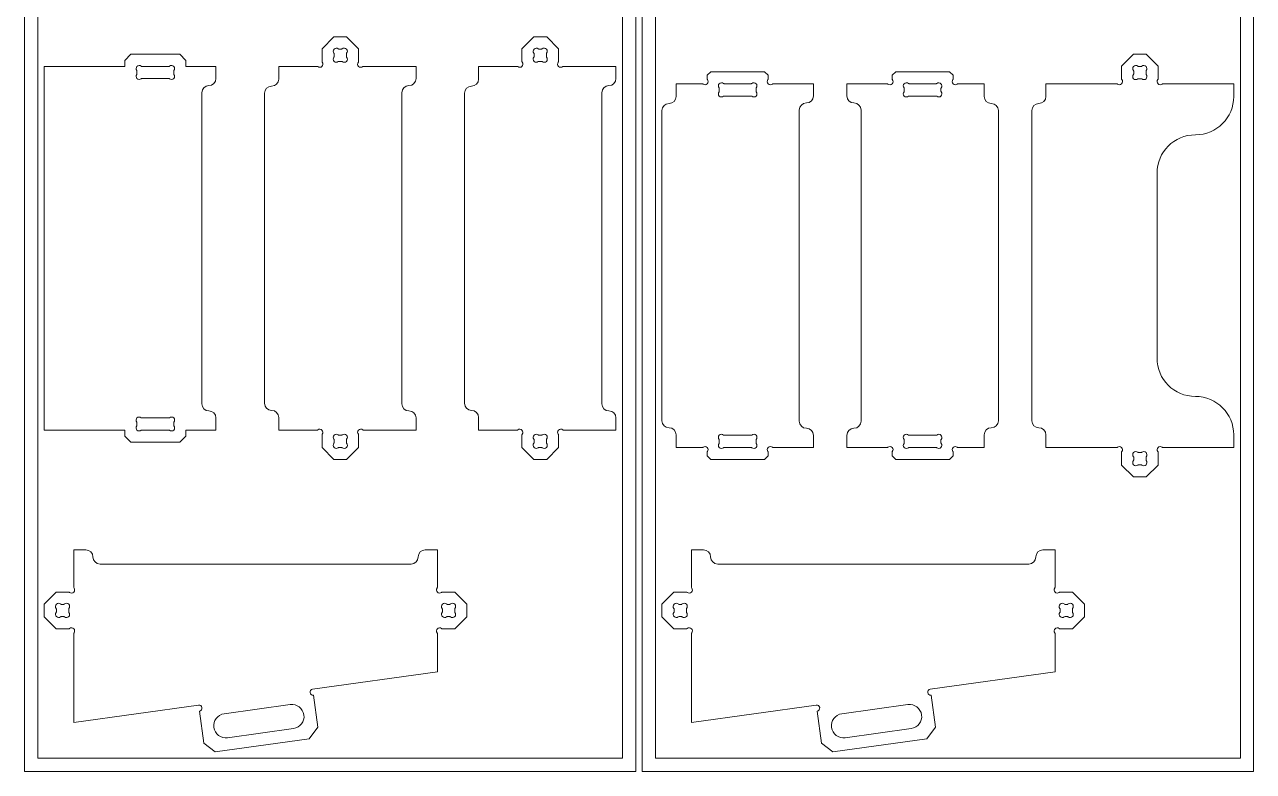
# Model space of a CAD drawing. Header units: millimetres. Extents: x 0 to 2440, y 0 to 1220.
# Drawn here: x 0 to 1217, y 0 to 739 of the extents above; entities that cross this region are included whole.
import ezdxf

# ---------------------------------------------------------------- set-up
doc = ezdxf.new("R2010")
doc.units = ezdxf.units.MM

msp = doc.modelspace()

# ---------------------------------------------------------------- linework, layer by layer
at = {"color": 7, "linetype": 'Continuous', "lineweight": 15}
for p, q in [((0, 1220), (0, 0)), ((605.1, 0), (605.1, 1220)), ((611.6, 1220), (611.6, 0)), ((1216.8, 0), (1216.8, 1220)), ((13, 1207), (13, 13)), ((592.1, 13), (592.1, 1207)), ((624.6, 1207), (624.6, 13)), ((1203.8, 13), (1203.8, 1207)), ((294.5, 715.4), (306.2, 727.1)), ((306.2, 727.1), (318.9, 727.1)), ((318.9, 727.1), (330.7, 715.4)), ((492.5, 715.4), (504.3, 727.1)), ((504.3, 727.1), (517, 727.1)), ((517, 727.1), (528.7, 715.4)), ((99.3, 703.9), (105.3, 709.9)), ((105.3, 709.9), (153.7, 709.9)), ((153.7, 709.9), (159.7, 703.9)), ((294.5, 702.7), (294.5, 715.4)), ((306.5, 707.7), (306.5, 710.4)), ((311.2, 715.1), (313.9, 715.1)), ((318.7, 710.4), (318.7, 707.7)), ((330.7, 715.4), (330.7, 702.7)), ((492.5, 702.7), (492.5, 715.4)), ((504.5, 707.7), (504.5, 710.4)), ((509.3, 715.1), (512, 715.1)), ((516.7, 710.4), (516.7, 707.7)), ((528.7, 715.4), (528.7, 702.7)), ((1086.2, 698.2), (1097.9, 709.9)), ((1097.9, 709.9), (1110.6, 709.9)), ((1110.6, 709.9), (1122.4, 698.2)), ((19.5, 697.9), (99.3, 697.9)), ((19.5, 697.9), (19.5, 337.9)), ((99.3, 697.9), (99.3, 703.9)), ((116.1, 697.9), (142.9, 697.9)), ((159.7, 703.9), (159.7, 697.9)), ((159.7, 697.9), (189.5, 697.9)), ((189.5, 697.9), (189.5, 685.9)), ((251.6, 697.9), (289.7, 697.9)), ((251.6, 685.4), (251.6, 697.9)), ((313.9, 702.9), (311.2, 702.9)), ((335.4, 697.9), (387.6, 697.9)), ((387.6, 697.9), (387.6, 685.9)), ((449.6, 697.9), (487.8, 697.9)), ((449.6, 685.4), (449.6, 697.9)), ((512, 702.9), (509.3, 702.9)), ((533.5, 697.9), (585.6, 697.9)), ((585.6, 697.9), (585.6, 685.9)), ((1086.2, 685.5), (1086.2, 698.2)), ((1102.9, 697.9), (1105.6, 697.9)), ((1122.4, 698.2), (1122.4, 685.5)), ((111.3, 690.8), (111.3, 693.1)), ((142.9, 685.9), (116.1, 685.9)), ((147.7, 693.1), (147.7, 690.8)), ((675.9, 689.1), (679.5, 692.7)), ((675.9, 685.5), (675.9, 689.1)), ((679.5, 692.7), (732.7, 692.7)), ((732.7, 692.7), (736.3, 689.1)), ((736.3, 689.1), (736.3, 685.5)), ((862.6, 692.7), (859, 689.1)), ((859, 689.1), (859, 685.5)), ((915.8, 692.7), (862.6, 692.7)), ((919.4, 689.1), (915.8, 692.7)), ((919.4, 685.5), (919.4, 689.1)), ((1098.2, 690.5), (1098.2, 693.2)), ((1105.6, 685.7), (1102.9, 685.7)), ((1110.4, 693.2), (1110.4, 690.5)), ((175.5, 363.9), (175.5, 671.9)), ((237.6, 671.4), (237.6, 364.4)), ((373.6, 363.9), (373.6, 671.9)), ((435.6, 671.4), (435.6, 364.4)), ((571.6, 363.9), (571.6, 671.9)), ((645.1, 680.7), (671.2, 680.7)), ((645.1, 668.2), (645.1, 680.7)), ((687.9, 673.4), (687.9, 676.1)), ((692.7, 680.8), (719.6, 680.8)), ((724.3, 676.1), (724.3, 673.4)), ((741.1, 680.7), (781.1, 680.7)), ((781.1, 680.7), (781.1, 668.7)), ((854.2, 680.7), (814.2, 680.7)), ((814.2, 680.7), (814.2, 668.7)), ((871, 676.1), (871, 673.4)), ((902.6, 680.8), (875.8, 680.8)), ((907.4, 673.4), (907.4, 676.1)), ((950.2, 680.7), (924.2, 680.7)), ((950.2, 668.2), (950.2, 680.7)), ((1011.3, 680.7), (1081.4, 680.7)), ((1011.3, 668.2), (1011.3, 680.7)), ((1127.1, 680.7), (1197.3, 680.7)), ((1197.3, 680.7), (1197.3, 668.2)), ((719.6, 668.6), (692.7, 668.6)), ((875.8, 668.6), (902.6, 668.6)), ((631.1, 654.2), (631.1, 347.2)), ((767.1, 346.7), (767.1, 654.7)), ((828.2, 654.7), (828.2, 346.7)), ((964.2, 347.2), (964.2, 654.2)), ((997.3, 654.2), (997.3, 347.2)), ((1121.3, 409.2), (1121.3, 592.2)), ((111.3, 345.1), (111.3, 342.8)), ((142.9, 349.9), (116.1, 349.9)), ((147.7, 342.8), (147.7, 345.1)), ((189.5, 337.9), (189.5, 349.9)), ((251.6, 350.4), (251.6, 337.9)), ((387.6, 337.9), (387.6, 349.9)), ((449.6, 350.4), (449.6, 337.9)), ((585.6, 337.9), (585.6, 349.9)), ((19.5, 337.9), (99.3, 337.9)), ((99.3, 337.9), (99.3, 331.9)), ((99.3, 331.9), (105.3, 325.9)), ((116.1, 337.9), (142.9, 337.9)), ((153.7, 325.9), (159.7, 331.9)), ((159.7, 331.9), (159.7, 337.9)), ((159.7, 337.9), (189.5, 337.9)), ((251.6, 337.9), (289.7, 337.9)), ((294.5, 333.2), (294.5, 320.5)), ((313.9, 332.9), (311.2, 332.9)), ((330.7, 320.5), (330.7, 333.2)), ((335.4, 337.9), (387.6, 337.9)), ((449.6, 337.9), (487.8, 337.9)), ((492.5, 333.2), (492.5, 320.5)), ((512, 332.9), (509.3, 332.9)), ((528.7, 320.5), (528.7, 333.2)), ((533.5, 337.9), (585.6, 337.9)), ((645.1, 333.2), (645.1, 320.7)), ((719.6, 332.8), (692.7, 332.8)), ((781.1, 320.7), (781.1, 332.7)), ((814.2, 320.7), (814.2, 332.7)), ((875.8, 332.8), (902.6, 332.8)), ((950.2, 333.2), (950.2, 320.7)), ((1011.3, 333.2), (1011.3, 320.7)), ((1197.3, 320.7), (1197.3, 333.2)), ((105.3, 325.9), (153.7, 325.9)), ((294.5, 320.5), (306.2, 308.7)), ((306.5, 328.2), (306.5, 325.5)), ((311.2, 320.7), (313.9, 320.7)), ((318.7, 325.5), (318.7, 328.2)), ((318.9, 308.7), (330.7, 320.5)), ((492.5, 320.5), (504.3, 308.7)), ((504.5, 328.2), (504.5, 325.5)), ((509.3, 320.7), (512, 320.7)), ((516.7, 325.5), (516.7, 328.2)), ((517, 308.7), (528.7, 320.5)), ((645.1, 320.7), (671.2, 320.7)), ((687.9, 328.1), (687.9, 325.4)), ((692.7, 320.6), (719.6, 320.6)), ((724.3, 325.4), (724.3, 328.1)), ((741.1, 320.7), (781.1, 320.7)), ((854.2, 320.7), (814.2, 320.7)), ((871, 325.4), (871, 328.1)), ((902.6, 320.6), (875.8, 320.6)), ((907.4, 328.1), (907.4, 325.4)), ((950.2, 320.7), (924.2, 320.7)), ((1011.3, 320.7), (1081.4, 320.7)), ((1127.1, 320.7), (1197.3, 320.7)), ((306.2, 308.7), (318.9, 308.7)), ((504.3, 308.7), (517, 308.7)), ((675.9, 316), (675.9, 312.3)), ((675.9, 312.3), (679.5, 308.7)), ((679.5, 308.7), (732.7, 308.7)), ((732.7, 308.7), (736.3, 312.3)), ((736.3, 312.3), (736.3, 316)), ((859, 312.3), (859, 316)), ((862.6, 308.7), (859, 312.3)), ((915.8, 308.7), (862.6, 308.7)), ((919.4, 312.3), (915.8, 308.7)), ((919.4, 316), (919.4, 312.3)), ((1086.2, 316), (1086.2, 303.3)), ((1098.2, 311), (1098.2, 308.3)), ((1105.6, 315.7), (1102.9, 315.7)), ((1110.4, 308.3), (1110.4, 311)), ((1122.4, 303.3), (1122.4, 316)), ((1086.2, 303.3), (1097.9, 291.5)), ((1102.9, 303.5), (1105.6, 303.5)), ((1110.6, 291.5), (1122.4, 303.3)), ((1097.9, 291.5), (1110.6, 291.5)), ((48.7, 219.3), (60.7, 219.3)), ((48.7, 182.3), (48.7, 219.3)), ((408.7, 219.3), (396.7, 219.3)), ((408.7, 182.3), (408.7, 219.3)), ((660.3, 219.3), (672.3, 219.3)), ((660.3, 182.3), (660.3, 219.3)), ((1020.3, 219.3), (1008.3, 219.3)), ((1020.3, 182.3), (1020.3, 219.3)), ((382.7, 205.3), (74.7, 205.3)), ((994.3, 205.3), (686.3, 205.3)), ((19.5, 165.6), (31.3, 177.4)), ((31.3, 177.4), (43.9, 177.4)), ((426.1, 177.4), (413.5, 177.4)), ((437.9, 165.6), (426.1, 177.4)), ((631.1, 165.6), (643, 177.4)), ((643, 177.4), (655.5, 177.4)), ((1037.7, 177.4), (1025.2, 177.4)), ((1049.5, 165.6), (1037.7, 177.4)), ((19.5, 153.1), (19.5, 165.6)), ((31.5, 158.1), (31.5, 160.6)), ((36.3, 165.4), (38.9, 165.4)), ((43.7, 160.6), (43.7, 158.1)), ((413.7, 160.6), (413.7, 158.1)), ((421.1, 165.4), (418.5, 165.4)), ((425.9, 158.1), (425.9, 160.6)), ((437.9, 153.1), (437.9, 165.6)), ((631.1, 153.1), (631.1, 165.6)), ((643.1, 158.1), (643.1, 160.6)), ((648, 165.4), (650.5, 165.4)), ((655.3, 160.6), (655.3, 158.1)), ((1025.3, 160.6), (1025.3, 158.1)), ((1032.7, 165.4), (1030.2, 165.4)), ((1037.5, 158.1), (1037.5, 160.6)), ((1049.5, 153.1), (1049.5, 165.6)), ((31.3, 141.2), (19.5, 153.1)), ((38.9, 153.2), (36.3, 153.2)), ((418.5, 153.2), (421.1, 153.2)), ((426.1, 141.2), (437.9, 153.1)), ((643, 141.2), (631.1, 153.1)), ((650.5, 153.2), (648, 153.2)), ((1030.2, 153.2), (1032.7, 153.2)), ((1037.7, 141.2), (1049.5, 153.1)), ((43.9, 141.2), (31.3, 141.2)), ((48.7, 48.5), (48.7, 136.4)), ((408.7, 98.5), (408.7, 136.4)), ((413.5, 141.2), (426.1, 141.2)), ((655.5, 141.2), (643, 141.2)), ((660.3, 48.5), (660.3, 136.4)), ((1020.3, 98.5), (1020.3, 136.4)), ((1025.2, 141.2), (1037.7, 141.2)), ((285.2, 81.4), (408.7, 98.5)), ((896.8, 81.4), (1020.3, 98.5)), ((290.4, 43.7), (286, 75.4)), ((902, 43.7), (897.6, 75.4)), ((48.7, 48.5), (172.2, 65.7)), ((263, 66.2), (197.7, 57.1)), ((660.3, 48.5), (783.9, 65.7)), ((874.7, 66.2), (809.3, 57.1)), ((173.1, 59.7), (177.5, 28)), ((784.7, 59.7), (789.1, 28)), ((201, 33.3), (266.3, 42.4)), ((281.9, 32.4), (290.4, 43.7)), ((812.6, 33.3), (878, 42.4)), ((893.5, 32.4), (902, 43.7)), ((177.5, 28), (188.8, 19.5)), ((188.8, 19.5), (281.9, 32.4)), ((789.1, 28), (800.4, 19.5)), ((800.4, 19.5), (893.5, 32.4)), ((13, 13), (592.1, 13)), ((624.6, 13), (1203.8, 13)), ((0, 0), (605.1, 0)), ((611.6, 0), (1216.8, 0))]:
    msp.add_line(p, q, dxfattribs=at)
for centre, radius, start, end in [((308.7, 712.9), 3.1, 51.1275, 218.8725), ((308.7, 712.9), 3.1, 51.1275, 218.8725), ((308.7, 705.1), 3.1, 141.1275, 308.8725), ((308.7, 705.1), 3.1, 141.1275, 308.8725), ((305.5, 710.4), 1, 0, 38.8725), ((305.5, 710.4), 1, 0, 38.8725), ((305.5, 707.7), 1, 321.1275, 0), ((305.5, 707.7), 1, 321.1275, 0), ((311.2, 716.1), 1, 231.1275, 270), ((311.2, 716.1), 1, 231.1275, 270), ((313.9, 716.1), 1, 270, 308.8725), ((313.9, 716.1), 1, 270, 308.8725), ((316.5, 712.9), 3.1, 321.1275, 128.8725), ((316.5, 712.9), 3.1, 321.1275, 128.8725), ((316.5, 705.1), 3.1, 231.1275, 38.8725), ((316.5, 705.1), 3.1, 231.1275, 38.8725), ((319.7, 710.4), 1, 141.1275, 180), ((319.7, 710.4), 1, 141.1275, 180), ((319.7, 707.7), 1, 180, 218.8725), ((319.7, 707.7), 1, 180, 218.8725), ((506.7, 712.9), 3.1, 51.1275, 218.8725), ((506.7, 712.9), 3.1, 51.1275, 218.8725), ((506.7, 705.1), 3.1, 141.1275, 308.8725), ((506.7, 705.1), 3.1, 141.1275, 308.8725), ((503.5, 710.4), 1, 0, 38.8725), ((503.5, 710.4), 1, 0, 38.8725), ((503.5, 707.7), 1, 321.1275, 0), ((503.5, 707.7), 1, 321.1275, 0), ((509.3, 716.1), 1, 231.1275, 270), ((509.3, 716.1), 1, 231.1275, 270), ((512, 716.1), 1, 270, 308.8725), ((512, 716.1), 1, 270, 308.8725), ((514.5, 712.9), 3.1, 321.1275, 128.8725), ((514.5, 712.9), 3.1, 321.1275, 128.8725), ((514.5, 705.1), 3.1, 231.1275, 38.8725), ((514.5, 705.1), 3.1, 231.1275, 38.8725), ((517.7, 710.4), 1, 141.1275, 180), ((517.7, 710.4), 1, 141.1275, 180), ((517.7, 707.7), 1, 180, 218.8725), ((517.7, 707.7), 1, 180, 218.8725), ((113.5, 695.7), 3.1, 52.0777, 217.9223), ((113.5, 695.7), 3.1, 52.0777, 217.9223), ((110.1, 693.1), 1.2, 0, 37.9223), ((110.1, 693.1), 1.2, 0, 37.9223), ((116.1, 699.1), 1.2, 232.0777, 270), ((116.1, 699.1), 1.2, 232.0777, 270), ((142.9, 699.1), 1.2, 270, 307.9223), ((142.9, 699.1), 1.2, 270, 307.9223), ((145.5, 695.7), 3.1, 322.0777, 127.9223), ((145.5, 695.7), 3.1, 322.0777, 127.9223), ((148.9, 693.1), 1.2, 142.0777, 180), ((148.9, 693.1), 1.2, 142.0777, 180), ((289.7, 696.9), 1, 51.1275, 90), ((289.7, 696.9), 1, 51.1275, 90), ((292.3, 700.1), 3.1, 231.1275, 38.8725), ((292.3, 700.1), 3.1, 231.1275, 38.8725), ((295.5, 702.7), 1, 180, 218.8725), ((295.5, 702.7), 1, 180, 218.8725), ((311.2, 701.9), 1, 90, 128.8725), ((311.2, 701.9), 1, 90, 128.8725), ((313.9, 701.9), 1, 51.1275, 90), ((313.9, 701.9), 1, 51.1275, 90), ((332.9, 700.1), 3.1, 141.1275, 308.8725), ((332.9, 700.1), 3.1, 141.1275, 308.8725), ((329.7, 702.7), 1, 321.1275, 0), ((329.7, 702.7), 1, 321.1275, 0), ((335.4, 696.9), 1, 90, 128.8725), ((335.4, 696.9), 1, 90, 128.8725), ((487.8, 696.9), 1, 51.1275, 90), ((487.8, 696.9), 1, 51.1275, 90), ((490.3, 700.1), 3.1, 231.1275, 38.8725), ((490.3, 700.1), 3.1, 231.1275, 38.8725), ((493.5, 702.7), 1, 180, 218.8725), ((493.5, 702.7), 1, 180, 218.8725), ((509.3, 701.9), 1, 90, 128.8725), ((509.3, 701.9), 1, 90, 128.8725), ((512, 701.9), 1, 51.1275, 90), ((512, 701.9), 1, 51.1275, 90), ((530.9, 700.1), 3.1, 141.1275, 308.8725), ((530.9, 700.1), 3.1, 141.1275, 308.8725), ((527.7, 702.7), 1, 321.1275, 0), ((527.7, 702.7), 1, 321.1275, 0), ((533.5, 696.9), 1, 90, 128.8725), ((533.5, 696.9), 1, 90, 128.8725), ((1100.3, 695.7), 3.1, 51.1275, 218.8725), ((1100.3, 695.7), 3.1, 51.1275, 218.8725), ((1097.2, 693.2), 1, 0, 38.8725), ((1097.2, 693.2), 1, 0, 38.8725), ((1102.9, 698.9), 1, 231.1275, 270), ((1102.9, 698.9), 1, 231.1275, 270), ((1105.6, 698.9), 1, 270, 308.8725), ((1105.6, 698.9), 1, 270, 308.8725), ((1108.2, 695.7), 3.1, 321.1275, 128.8725), ((1108.2, 695.7), 3.1, 321.1275, 128.8725), ((1111.4, 693.2), 1, 141.1275, 180), ((1111.4, 693.2), 1, 141.1275, 180), ((113.5, 688.1), 3.1, 142.0777, 307.9223), ((113.5, 688.1), 3.1, 142.0777, 307.9223), ((110.1, 690.8), 1.2, 322.0777, 0), ((110.1, 690.8), 1.2, 322.0777, 0), ((116.1, 684.7), 1.2, 90, 127.9223), ((116.1, 684.7), 1.2, 90, 127.9223), ((142.9, 684.7), 1.2, 52.0777, 90), ((142.9, 684.7), 1.2, 52.0777, 90), ((145.5, 688.1), 3.1, 232.0777, 37.9223), ((145.5, 688.1), 3.1, 232.0777, 37.9223), ((148.9, 690.8), 1.2, 180, 217.9223), ((148.9, 690.8), 1.2, 180, 217.9223), ((182.5, 685.9), 7, 270, 0), ((182.5, 685.9), 7, 270, 0), ((244.6, 685.4), 7, 270, 0), ((244.6, 685.4), 7, 270, 0), ((380.6, 685.9), 7, 270, 0), ((380.6, 685.9), 7, 270, 0), ((442.6, 685.4), 7, 270, 0), ((442.6, 685.4), 7, 270, 0), ((578.6, 685.9), 7, 270, 0), ((578.6, 685.9), 7, 270, 0), ((673.7, 682.9), 3.1, 231.1275, 38.8725), ((673.7, 682.9), 3.1, 231.1275, 38.8725), ((676.9, 685.5), 1, 180, 218.8725), ((676.9, 685.5), 1, 180, 218.8725), ((690.1, 678.6), 3.1, 51.1275, 218.8725), ((690.1, 678.6), 3.1, 51.1275, 218.8725), ((722.1, 678.6), 3.1, 321.1275, 128.8725), ((722.1, 678.6), 3.1, 321.1275, 128.8725), ((738.5, 682.9), 3.1, 141.1275, 308.8725), ((738.5, 682.9), 3.1, 141.1275, 308.8725), ((735.3, 685.5), 1, 321.1275, 0), ((735.3, 685.5), 1, 321.1275, 0), ((856.8, 682.9), 3.1, 231.1275, 38.8725), ((856.8, 682.9), 3.1, 231.1275, 38.8725), ((860, 685.5), 1, 180, 218.8725), ((860, 685.5), 1, 180, 218.8725), ((873.2, 678.6), 3.1, 51.1275, 218.8725), ((873.2, 678.6), 3.1, 51.1275, 218.8725), ((905.2, 678.6), 3.1, 321.1275, 128.8725), ((905.2, 678.6), 3.1, 321.1275, 128.8725), ((921.6, 682.9), 3.1, 141.1275, 308.8725), ((921.6, 682.9), 3.1, 141.1275, 308.8725), ((918.4, 685.5), 1, 321.1275, 0), ((918.4, 685.5), 1, 321.1275, 0), ((1084, 682.9), 3.1, 231.1275, 38.8725), ((1084, 682.9), 3.1, 231.1275, 38.8725), ((1087.2, 685.5), 1, 180, 218.8725), ((1087.2, 685.5), 1, 180, 218.8725), ((1100.3, 687.9), 3.1, 141.1275, 308.8725), ((1100.3, 687.9), 3.1, 141.1275, 308.8725), ((1097.2, 690.5), 1, 321.1275, 0), ((1097.2, 690.5), 1, 321.1275, 0), ((1102.9, 684.7), 1, 90, 128.8725), ((1102.9, 684.7), 1, 90, 128.8725), ((1105.6, 684.7), 1, 51.1275, 90), ((1105.6, 684.7), 1, 51.1275, 90), ((1108.2, 687.9), 3.1, 231.1275, 38.8725), ((1108.2, 687.9), 3.1, 231.1275, 38.8725), ((1111.4, 690.5), 1, 180, 218.8725), ((1111.4, 690.5), 1, 180, 218.8725), ((1124.5, 682.9), 3.1, 141.1275, 308.8725), ((1124.5, 682.9), 3.1, 141.1275, 308.8725), ((1121.4, 685.5), 1, 321.1275, 0), ((1121.4, 685.5), 1, 321.1275, 0), ((182.5, 671.9), 7, 90, 180), ((182.5, 671.9), 7, 90, 180), ((244.6, 671.4), 7, 90, 180), ((244.6, 671.4), 7, 90, 180), ((380.6, 671.9), 7, 90, 180), ((380.6, 671.9), 7, 90, 180), ((442.6, 671.4), 7, 90, 180), ((442.6, 671.4), 7, 90, 180), ((578.6, 671.9), 7, 90, 180), ((578.6, 671.9), 7, 90, 180), ((671.2, 679.7), 1, 51.1275, 90), ((671.2, 679.7), 1, 51.1275, 90), ((690.1, 670.8), 3.1, 141.1275, 308.8725), ((690.1, 670.8), 3.1, 141.1275, 308.8725), ((686.9, 676.1), 1, 0, 38.8725), ((686.9, 676.1), 1, 0, 38.8725), ((686.9, 673.4), 1, 321.1275, 0), ((686.9, 673.4), 1, 321.1275, 0), ((692.7, 681.8), 1, 231.1275, 270), ((692.7, 681.8), 1, 231.1275, 270), ((719.6, 681.8), 1, 270, 308.8725), ((719.6, 681.8), 1, 270, 308.8725), ((722.1, 670.8), 3.1, 231.1275, 38.8725), ((722.1, 670.8), 3.1, 231.1275, 38.8725), ((725.3, 676.1), 1, 141.1275, 180), ((725.3, 676.1), 1, 141.1275, 180), ((725.3, 673.4), 1, 180, 218.8725), ((725.3, 673.4), 1, 180, 218.8725), ((741.1, 679.7), 1, 90, 128.8725), ((741.1, 679.7), 1, 90, 128.8725), ((854.2, 679.7), 1, 51.1275, 90), ((854.2, 679.7), 1, 51.1275, 90), ((873.2, 670.8), 3.1, 141.1275, 308.8725), ((873.2, 670.8), 3.1, 141.1275, 308.8725), ((870, 676.1), 1, 0, 38.8725), ((870, 676.1), 1, 0, 38.8725), ((870, 673.4), 1, 321.1275, 0), ((870, 673.4), 1, 321.1275, 0), ((875.8, 681.8), 1, 231.1275, 270), ((875.8, 681.8), 1, 231.1275, 270), ((902.6, 681.8), 1, 270, 308.8725), ((902.6, 681.8), 1, 270, 308.8725), ((905.2, 670.8), 3.1, 231.1275, 38.8725), ((905.2, 670.8), 3.1, 231.1275, 38.8725), ((908.4, 676.1), 1, 141.1275, 180), ((908.4, 676.1), 1, 141.1275, 180), ((908.4, 673.4), 1, 180, 218.8725), ((908.4, 673.4), 1, 180, 218.8725), ((924.2, 679.7), 1, 90, 128.8725), ((924.2, 679.7), 1, 90, 128.8725), ((1081.4, 679.7), 1, 51.1275, 90), ((1081.4, 679.7), 1, 51.1275, 90), ((1127.1, 679.7), 1, 90, 128.8725), ((1127.1, 679.7), 1, 90, 128.8725), ((638.1, 654.2), 7, 90, 180), ((638.1, 654.2), 7, 90, 180), ((638.1, 668.2), 7, 270, 0), ((638.1, 668.2), 7, 270, 0), ((692.7, 667.6), 1, 90, 128.8725), ((692.7, 667.6), 1, 90, 128.8725), ((719.6, 667.6), 1, 51.1275, 90), ((719.6, 667.6), 1, 51.1275, 90), ((774.1, 654.7), 7, 90, 180), ((774.1, 654.7), 7, 90, 180), ((774.1, 668.7), 7, 270, 0), ((774.1, 668.7), 7, 270, 0), ((821.2, 668.7), 7, 180, 270), ((821.2, 668.7), 7, 180, 270), ((821.2, 654.7), 7, 0, 90), ((821.2, 654.7), 7, 0, 90), ((875.8, 667.6), 1, 90, 128.8725), ((875.8, 667.6), 1, 90, 128.8725), ((902.6, 667.6), 1, 51.1275, 90), ((902.6, 667.6), 1, 51.1275, 90), ((957.2, 668.2), 7, 180, 270), ((957.2, 668.2), 7, 180, 270), ((957.2, 654.2), 7, 0, 90), ((957.2, 654.2), 7, 0, 90), ((1004.3, 654.2), 7, 90, 180), ((1004.3, 654.2), 7, 90, 180), ((1004.3, 668.2), 7, 270, 0), ((1004.3, 668.2), 7, 270, 0), ((1159.3, 668.2), 38, 270, 0), ((1159.3, 668.2), 38, 270, 0), ((1159.3, 592.2), 38, 90, 180), ((1159.3, 592.2), 38, 90, 180), ((1159.3, 409.2), 38, 180, 270), ((1159.3, 409.2), 38, 180, 270), ((1159.3, 333.2), 38, 0, 90), ((1159.3, 333.2), 38, 0, 90), ((182.5, 363.9), 7, 180, 270), ((182.5, 363.9), 7, 180, 270), ((182.5, 349.9), 7, 0, 90), ((182.5, 349.9), 7, 0, 90), ((244.6, 364.4), 7, 180, 270), ((244.6, 364.4), 7, 180, 270), ((244.6, 350.4), 7, 0, 90), ((244.6, 350.4), 7, 0, 90), ((380.6, 363.9), 7, 180, 270), ((380.6, 363.9), 7, 180, 270), ((380.6, 349.9), 7, 0, 90), ((380.6, 349.9), 7, 0, 90), ((442.6, 364.4), 7, 180, 270), ((442.6, 364.4), 7, 180, 270), ((442.6, 350.4), 7, 0, 90), ((442.6, 350.4), 7, 0, 90), ((578.6, 363.9), 7, 180, 270), ((578.6, 363.9), 7, 180, 270), ((578.6, 349.9), 7, 0, 90), ((578.6, 349.9), 7, 0, 90), ((113.5, 347.7), 3.1, 52.0777, 217.9223), ((113.5, 347.7), 3.1, 52.0777, 217.9223), ((113.5, 340.1), 3.1, 142.0777, 307.9223), ((113.5, 340.1), 3.1, 142.0777, 307.9223), ((110.1, 345.1), 1.2, 0, 37.9223), ((110.1, 345.1), 1.2, 0, 37.9223), ((110.1, 342.8), 1.2, 322.0777, 0), ((110.1, 342.8), 1.2, 322.0777, 0), ((116.1, 351.1), 1.2, 232.0777, 270), ((116.1, 351.1), 1.2, 232.0777, 270), ((142.9, 351.1), 1.2, 270, 307.9223), ((142.9, 351.1), 1.2, 270, 307.9223), ((145.5, 347.7), 3.1, 322.0777, 127.9223), ((145.5, 347.7), 3.1, 322.0777, 127.9223), ((145.5, 340.1), 3.1, 232.0777, 37.9223), ((145.5, 340.1), 3.1, 232.0777, 37.9223), ((148.9, 345.1), 1.2, 142.0777, 180), ((148.9, 345.1), 1.2, 142.0777, 180), ((148.9, 342.8), 1.2, 180, 217.9223), ((148.9, 342.8), 1.2, 180, 217.9223), ((638.1, 347.2), 7, 180, 270), ((638.1, 347.2), 7, 180, 270), ((774.1, 346.7), 7, 180, 270), ((774.1, 346.7), 7, 180, 270), ((821.2, 346.7), 7, 270, 0), ((821.2, 346.7), 7, 270, 0), ((957.2, 347.2), 7, 270, 0), ((957.2, 347.2), 7, 270, 0), ((1004.3, 347.2), 7, 180, 270), ((1004.3, 347.2), 7, 180, 270), ((116.1, 336.7), 1.2, 90, 127.9223), ((116.1, 336.7), 1.2, 90, 127.9223), ((142.9, 336.7), 1.2, 52.0777, 90), ((142.9, 336.7), 1.2, 52.0777, 90), ((289.7, 338.9), 1, 270, 308.8725), ((289.7, 338.9), 1, 270, 308.8725), ((292.3, 335.7), 3.1, 321.1275, 128.8725), ((292.3, 335.7), 3.1, 321.1275, 128.8725), ((295.5, 333.2), 1, 141.1275, 180), ((295.5, 333.2), 1, 141.1275, 180), ((308.7, 330.7), 3.1, 51.1275, 218.8725), ((308.7, 330.7), 3.1, 51.1275, 218.8725), ((305.5, 328.2), 1, 0, 38.8725), ((305.5, 328.2), 1, 0, 38.8725), ((311.2, 333.9), 1, 231.1275, 270), ((311.2, 333.9), 1, 231.1275, 270), ((313.9, 333.9), 1, 270, 308.8725), ((313.9, 333.9), 1, 270, 308.8725), ((316.5, 330.7), 3.1, 321.1275, 128.8725), ((316.5, 330.7), 3.1, 321.1275, 128.8725), ((319.7, 328.2), 1, 141.1275, 180), ((319.7, 328.2), 1, 141.1275, 180), ((332.9, 335.7), 3.1, 51.1275, 218.8725), ((332.9, 335.7), 3.1, 51.1275, 218.8725), ((329.7, 333.2), 1, 0, 38.8725), ((329.7, 333.2), 1, 0, 38.8725), ((335.4, 338.9), 1, 231.1275, 270), ((335.4, 338.9), 1, 231.1275, 270), ((487.8, 338.9), 1, 270, 308.8725), ((487.8, 338.9), 1, 270, 308.8725), ((490.3, 335.7), 3.1, 321.1275, 128.8725), ((490.3, 335.7), 3.1, 321.1275, 128.8725), ((493.5, 333.2), 1, 141.1275, 180), ((493.5, 333.2), 1, 141.1275, 180), ((506.7, 330.7), 3.1, 51.1275, 218.8725), ((506.7, 330.7), 3.1, 51.1275, 218.8725), ((503.5, 328.2), 1, 0, 38.8725), ((503.5, 328.2), 1, 0, 38.8725), ((509.3, 333.9), 1, 231.1275, 270), ((509.3, 333.9), 1, 231.1275, 270), ((512, 333.9), 1, 270, 308.8725), ((512, 333.9), 1, 270, 308.8725), ((514.5, 330.7), 3.1, 321.1275, 128.8725), ((514.5, 330.7), 3.1, 321.1275, 128.8725), ((517.7, 328.2), 1, 141.1275, 180), ((517.7, 328.2), 1, 141.1275, 180), ((530.9, 335.7), 3.1, 51.1275, 218.8725), ((530.9, 335.7), 3.1, 51.1275, 218.8725), ((527.7, 333.2), 1, 0, 38.8725), ((527.7, 333.2), 1, 0, 38.8725), ((533.5, 338.9), 1, 231.1275, 270), ((533.5, 338.9), 1, 231.1275, 270), ((638.1, 333.2), 7, 0, 90), ((638.1, 333.2), 7, 0, 90), ((690.1, 330.6), 3.1, 51.1275, 218.8725), ((690.1, 330.6), 3.1, 51.1275, 218.8725), ((686.9, 328.1), 1, 0, 38.8725), ((686.9, 328.1), 1, 0, 38.8725), ((692.7, 333.8), 1, 231.1275, 270), ((692.7, 333.8), 1, 231.1275, 270), ((719.6, 333.8), 1, 270, 308.8725), ((719.6, 333.8), 1, 270, 308.8725), ((722.1, 330.6), 3.1, 321.1275, 128.8725), ((722.1, 330.6), 3.1, 321.1275, 128.8725), ((725.3, 328.1), 1, 141.1275, 180), ((725.3, 328.1), 1, 141.1275, 180), ((774.1, 332.7), 7, 0, 90), ((774.1, 332.7), 7, 0, 90), ((821.2, 332.7), 7, 90, 180), ((821.2, 332.7), 7, 90, 180), ((873.2, 330.6), 3.1, 51.1275, 218.8725), ((873.2, 330.6), 3.1, 51.1275, 218.8725), ((870, 328.1), 1, 0, 38.8725), ((870, 328.1), 1, 0, 38.8725), ((875.8, 333.8), 1, 231.1275, 270), ((875.8, 333.8), 1, 231.1275, 270), ((902.6, 333.8), 1, 270, 308.8725), ((902.6, 333.8), 1, 270, 308.8725), ((905.2, 330.6), 3.1, 321.1275, 128.8725), ((905.2, 330.6), 3.1, 321.1275, 128.8725), ((908.4, 328.1), 1, 141.1275, 180), ((908.4, 328.1), 1, 141.1275, 180), ((957.2, 333.2), 7, 90, 180), ((957.2, 333.2), 7, 90, 180), ((1004.3, 333.2), 7, 0, 90), ((1004.3, 333.2), 7, 0, 90), ((308.7, 322.9), 3.1, 141.1275, 308.8725), ((308.7, 322.9), 3.1, 141.1275, 308.8725), ((305.5, 325.5), 1, 321.1275, 0), ((305.5, 325.5), 1, 321.1275, 0), ((311.2, 319.7), 1, 90, 128.8725), ((311.2, 319.7), 1, 90, 128.8725), ((313.9, 319.7), 1, 51.1275, 90), ((313.9, 319.7), 1, 51.1275, 90), ((316.5, 322.9), 3.1, 231.1275, 38.8725), ((316.5, 322.9), 3.1, 231.1275, 38.8725), ((319.7, 325.5), 1, 180, 218.8725), ((319.7, 325.5), 1, 180, 218.8725), ((506.7, 322.9), 3.1, 141.1275, 308.8725), ((506.7, 322.9), 3.1, 141.1275, 308.8725), ((503.5, 325.5), 1, 321.1275, 0), ((503.5, 325.5), 1, 321.1275, 0), ((509.3, 319.7), 1, 90, 128.8725), ((509.3, 319.7), 1, 90, 128.8725), ((512, 319.7), 1, 51.1275, 90), ((512, 319.7), 1, 51.1275, 90), ((514.5, 322.9), 3.1, 231.1275, 38.8725), ((514.5, 322.9), 3.1, 231.1275, 38.8725), ((517.7, 325.5), 1, 180, 218.8725), ((517.7, 325.5), 1, 180, 218.8725), ((671.2, 321.7), 1, 270, 308.8725), ((671.2, 321.7), 1, 270, 308.8725), ((673.7, 318.5), 3.1, 321.1275, 128.8725), ((673.7, 318.5), 3.1, 321.1275, 128.8725), ((676.9, 316), 1, 141.1275, 180), ((676.9, 316), 1, 141.1275, 180), ((690.1, 322.8), 3.1, 141.1275, 308.8725), ((690.1, 322.8), 3.1, 141.1275, 308.8725), ((686.9, 325.4), 1, 321.1275, 0), ((686.9, 325.4), 1, 321.1275, 0), ((692.7, 319.6), 1, 90, 128.8725), ((692.7, 319.6), 1, 90, 128.8725), ((719.6, 319.6), 1, 51.1275, 90), ((719.6, 319.6), 1, 51.1275, 90), ((722.1, 322.8), 3.1, 231.1275, 38.8725), ((722.1, 322.8), 3.1, 231.1275, 38.8725), ((725.3, 325.4), 1, 180, 218.8725), ((725.3, 325.4), 1, 180, 218.8725), ((738.5, 318.5), 3.1, 51.1275, 218.8725), ((738.5, 318.5), 3.1, 51.1275, 218.8725), ((735.3, 316), 1, 0, 38.8725), ((735.3, 316), 1, 0, 38.8725), ((741.1, 321.7), 1, 231.1275, 270), ((741.1, 321.7), 1, 231.1275, 270), ((854.2, 321.7), 1, 270, 308.8725), ((854.2, 321.7), 1, 270, 308.8725), ((856.8, 318.5), 3.1, 321.1275, 128.8725), ((856.8, 318.5), 3.1, 321.1275, 128.8725), ((860, 316), 1, 141.1275, 180), ((860, 316), 1, 141.1275, 180), ((873.2, 322.8), 3.1, 141.1275, 308.8725), ((873.2, 322.8), 3.1, 141.1275, 308.8725), ((870, 325.4), 1, 321.1275, 0), ((870, 325.4), 1, 321.1275, 0), ((875.8, 319.6), 1, 90, 128.8725), ((875.8, 319.6), 1, 90, 128.8725), ((902.6, 319.6), 1, 51.1275, 90), ((902.6, 319.6), 1, 51.1275, 90), ((905.2, 322.8), 3.1, 231.1275, 38.8725), ((905.2, 322.8), 3.1, 231.1275, 38.8725), ((908.4, 325.4), 1, 180, 218.8725), ((908.4, 325.4), 1, 180, 218.8725), ((921.6, 318.5), 3.1, 51.1275, 218.8725), ((921.6, 318.5), 3.1, 51.1275, 218.8725), ((918.4, 316), 1, 0, 38.8725), ((918.4, 316), 1, 0, 38.8725), ((924.2, 321.7), 1, 231.1275, 270), ((924.2, 321.7), 1, 231.1275, 270), ((1081.4, 321.7), 1, 270, 308.8725), ((1081.4, 321.7), 1, 270, 308.8725), ((1084, 318.5), 3.1, 321.1275, 128.8725), ((1084, 318.5), 3.1, 321.1275, 128.8725), ((1087.2, 316), 1, 141.1275, 180), ((1087.2, 316), 1, 141.1275, 180), ((1100.3, 313.5), 3.1, 51.1275, 218.8725), ((1100.3, 313.5), 3.1, 51.1275, 218.8725), ((1108.2, 313.5), 3.1, 321.1275, 128.8725), ((1108.2, 313.5), 3.1, 321.1275, 128.8725), ((1124.5, 318.5), 3.1, 51.1275, 218.8725), ((1124.5, 318.5), 3.1, 51.1275, 218.8725), ((1121.4, 316), 1, 0, 38.8725), ((1121.4, 316), 1, 0, 38.8725), ((1127.1, 321.7), 1, 231.1275, 270), ((1127.1, 321.7), 1, 231.1275, 270), ((1100.3, 305.7), 3.1, 141.1275, 308.8725), ((1100.3, 305.7), 3.1, 141.1275, 308.8725), ((1097.2, 311), 1, 0, 38.8725), ((1097.2, 311), 1, 0, 38.8725), ((1097.2, 308.3), 1, 321.1275, 0), ((1097.2, 308.3), 1, 321.1275, 0), ((1102.9, 316.7), 1, 231.1275, 270), ((1102.9, 316.7), 1, 231.1275, 270), ((1105.6, 316.7), 1, 270, 308.8725), ((1105.6, 316.7), 1, 270, 308.8725), ((1108.2, 305.7), 3.1, 231.1275, 38.8725), ((1108.2, 305.7), 3.1, 231.1275, 38.8725), ((1111.4, 311), 1, 141.1275, 180), ((1111.4, 311), 1, 141.1275, 180), ((1111.4, 308.3), 1, 180, 218.8725), ((1111.4, 308.3), 1, 180, 218.8725), ((1102.9, 302.5), 1, 90, 128.8725), ((1102.9, 302.5), 1, 90, 128.8725), ((1105.6, 302.5), 1, 51.1275, 90), ((1105.6, 302.5), 1, 51.1275, 90), ((60.7, 212.3), 7, 0, 90), ((60.7, 212.3), 7, 0, 90), ((396.7, 212.3), 7, 90, 180), ((396.7, 212.3), 7, 90, 180), ((672.3, 212.3), 7, 0, 90), ((672.3, 212.3), 7, 0, 90), ((1008.3, 212.3), 7, 90, 180), ((1008.3, 212.3), 7, 90, 180), ((74.7, 212.3), 7, 180, 270), ((74.7, 212.3), 7, 180, 270), ((382.7, 212.3), 7, 270, 0), ((382.7, 212.3), 7, 270, 0), ((686.3, 212.3), 7, 180, 270), ((686.3, 212.3), 7, 180, 270), ((994.3, 212.3), 7, 270, 0), ((994.3, 212.3), 7, 270, 0), ((43.9, 176.2), 1.2, 52.0777, 90), ((43.9, 176.2), 1.2, 52.0777, 90), ((46.5, 179.6), 3.1, 232.0777, 37.9223), ((46.5, 179.6), 3.1, 232.0777, 37.9223), ((49.9, 182.3), 1.2, 180, 217.9223), ((49.9, 182.3), 1.2, 180, 217.9223), ((410.9, 179.6), 3.1, 142.0777, 307.9223), ((410.9, 179.6), 3.1, 142.0777, 307.9223), ((407.5, 182.3), 1.2, 322.0777, 0), ((407.5, 182.3), 1.2, 322.0777, 0), ((413.5, 176.2), 1.2, 90, 127.9223), ((413.5, 176.2), 1.2, 90, 127.9223), ((655.5, 176.2), 1.2, 52.0777, 90), ((655.5, 176.2), 1.2, 52.0777, 90), ((658.1, 179.6), 3.1, 232.0777, 37.9223), ((658.1, 179.6), 3.1, 232.0777, 37.9223), ((661.5, 182.3), 1.2, 180, 217.9223), ((661.5, 182.3), 1.2, 180, 217.9223), ((1022.5, 179.6), 3.1, 142.0777, 307.9223), ((1022.5, 179.6), 3.1, 142.0777, 307.9223), ((1019.1, 182.3), 1.2, 322.0777, 0), ((1019.1, 182.3), 1.2, 322.0777, 0), ((1025.2, 176.2), 1.2, 90, 127.9223), ((1025.2, 176.2), 1.2, 90, 127.9223), ((33.7, 163.3), 3.1, 52.0777, 217.9223), ((33.7, 163.3), 3.1, 52.0777, 217.9223), ((30.3, 160.6), 1.2, 0, 37.9223), ((30.3, 160.6), 1.2, 0, 37.9223), ((36.3, 166.6), 1.2, 232.0777, 270), ((36.3, 166.6), 1.2, 232.0777, 270), ((38.9, 166.6), 1.2, 270, 307.9223), ((38.9, 166.6), 1.2, 270, 307.9223), ((41.5, 163.3), 3.1, 322.0777, 127.9223), ((41.5, 163.3), 3.1, 322.0777, 127.9223), ((44.9, 160.6), 1.2, 142.0777, 180), ((44.9, 160.6), 1.2, 142.0777, 180), ((415.9, 163.3), 3.1, 52.0777, 217.9223), ((415.9, 163.3), 3.1, 52.0777, 217.9223), ((412.5, 160.6), 1.2, 0, 37.9223), ((412.5, 160.6), 1.2, 0, 37.9223), ((418.5, 166.6), 1.2, 232.0777, 270), ((418.5, 166.6), 1.2, 232.0777, 270), ((421.1, 166.6), 1.2, 270, 307.9223), ((421.1, 166.6), 1.2, 270, 307.9223), ((423.7, 163.3), 3.1, 322.0777, 127.9223), ((423.7, 163.3), 3.1, 322.0777, 127.9223), ((427.1, 160.6), 1.2, 142.0777, 180), ((427.1, 160.6), 1.2, 142.0777, 180), ((645.3, 163.3), 3.1, 52.0777, 217.9223), ((645.3, 163.3), 3.1, 52.0777, 217.9223), ((641.9, 160.6), 1.2, 0, 37.9223), ((641.9, 160.6), 1.2, 0, 37.9223), ((648, 166.6), 1.2, 232.0777, 270), ((648, 166.6), 1.2, 232.0777, 270), ((650.5, 166.6), 1.2, 270, 307.9223), ((650.5, 166.6), 1.2, 270, 307.9223), ((653.1, 163.3), 3.1, 322.0777, 127.9223), ((653.1, 163.3), 3.1, 322.0777, 127.9223), ((656.5, 160.6), 1.2, 142.0777, 180), ((656.5, 160.6), 1.2, 142.0777, 180), ((1027.5, 163.3), 3.1, 52.0777, 217.9223), ((1027.5, 163.3), 3.1, 52.0777, 217.9223), ((1024.1, 160.6), 1.2, 0, 37.9223), ((1024.1, 160.6), 1.2, 0, 37.9223), ((1030.2, 166.6), 1.2, 232.0777, 270), ((1030.2, 166.6), 1.2, 232.0777, 270), ((1032.7, 166.6), 1.2, 270, 307.9223), ((1032.7, 166.6), 1.2, 270, 307.9223), ((1035.3, 163.3), 3.1, 322.0777, 127.9223), ((1035.3, 163.3), 3.1, 322.0777, 127.9223), ((1038.7, 160.6), 1.2, 142.0777, 180), ((1038.7, 160.6), 1.2, 142.0777, 180), ((33.7, 155.4), 3.1, 142.0777, 307.9223), ((33.7, 155.4), 3.1, 142.0777, 307.9223), ((30.3, 158.1), 1.2, 322.0777, 0), ((30.3, 158.1), 1.2, 322.0777, 0), ((36.3, 152), 1.2, 90, 127.9223), ((36.3, 152), 1.2, 90, 127.9223), ((38.9, 152), 1.2, 52.0777, 90), ((38.9, 152), 1.2, 52.0777, 90), ((41.5, 155.4), 3.1, 232.0777, 37.9223), ((41.5, 155.4), 3.1, 232.0777, 37.9223), ((44.9, 158.1), 1.2, 180, 217.9223), ((44.9, 158.1), 1.2, 180, 217.9223), ((415.9, 155.4), 3.1, 142.0777, 307.9223), ((415.9, 155.4), 3.1, 142.0777, 307.9223), ((412.5, 158.1), 1.2, 322.0777, 0), ((412.5, 158.1), 1.2, 322.0777, 0), ((418.5, 152), 1.2, 90, 127.9223), ((418.5, 152), 1.2, 90, 127.9223), ((421.1, 152), 1.2, 52.0777, 90), ((421.1, 152), 1.2, 52.0777, 90), ((423.7, 155.4), 3.1, 232.0777, 37.9223), ((423.7, 155.4), 3.1, 232.0777, 37.9223), ((427.1, 158.1), 1.2, 180, 217.9223), ((427.1, 158.1), 1.2, 180, 217.9223), ((645.3, 155.4), 3.1, 142.0777, 307.9223), ((645.3, 155.4), 3.1, 142.0777, 307.9223), ((641.9, 158.1), 1.2, 322.0777, 0), ((641.9, 158.1), 1.2, 322.0777, 0), ((648, 152), 1.2, 90, 127.9223), ((648, 152), 1.2, 90, 127.9223), ((650.5, 152), 1.2, 52.0777, 90), ((650.5, 152), 1.2, 52.0777, 90), ((653.1, 155.4), 3.1, 232.0777, 37.9223), ((653.1, 155.4), 3.1, 232.0777, 37.9223), ((656.5, 158.1), 1.2, 180, 217.9223), ((656.5, 158.1), 1.2, 180, 217.9223), ((1027.5, 155.4), 3.1, 142.0777, 307.9223), ((1027.5, 155.4), 3.1, 142.0777, 307.9223), ((1024.1, 158.1), 1.2, 322.0777, 0), ((1024.1, 158.1), 1.2, 322.0777, 0), ((1030.2, 152), 1.2, 90, 127.9223), ((1030.2, 152), 1.2, 90, 127.9223), ((1032.7, 152), 1.2, 52.0777, 90), ((1032.7, 152), 1.2, 52.0777, 90), ((1035.3, 155.4), 3.1, 232.0777, 37.9223), ((1035.3, 155.4), 3.1, 232.0777, 37.9223), ((1038.7, 158.1), 1.2, 180, 217.9223), ((1038.7, 158.1), 1.2, 180, 217.9223), ((43.9, 142.4), 1.2, 270, 307.9223), ((43.9, 142.4), 1.2, 270, 307.9223), ((46.5, 139.1), 3.1, 322.0777, 127.9223), ((46.5, 139.1), 3.1, 322.0777, 127.9223), ((49.9, 136.4), 1.2, 142.0777, 180), ((49.9, 136.4), 1.2, 142.0777, 180), ((410.9, 139.1), 3.1, 52.0777, 217.9223), ((410.9, 139.1), 3.1, 52.0777, 217.9223), ((407.5, 136.4), 1.2, 0, 37.9223), ((407.5, 136.4), 1.2, 0, 37.9223), ((413.5, 142.4), 1.2, 232.0777, 270), ((413.5, 142.4), 1.2, 232.0777, 270), ((655.5, 142.4), 1.2, 270, 307.9223), ((655.5, 142.4), 1.2, 270, 307.9223), ((658.1, 139.1), 3.1, 322.0777, 127.9223), ((658.1, 139.1), 3.1, 322.0777, 127.9223), ((661.5, 136.4), 1.2, 142.0777, 180), ((661.5, 136.4), 1.2, 142.0777, 180), ((1022.5, 139.1), 3.1, 52.0777, 217.9223), ((1022.5, 139.1), 3.1, 52.0777, 217.9223), ((1019.1, 136.4), 1.2, 0, 37.9223), ((1019.1, 136.4), 1.2, 0, 37.9223), ((1025.2, 142.4), 1.2, 232.0777, 270), ((1025.2, 142.4), 1.2, 232.0777, 270), ((285.6, 78.4), 3, 97.9072, 277.9072), ((285.6, 78.4), 3, 97.9072, 277.9072), ((897.2, 78.4), 3, 97.9072, 277.9072), ((897.2, 78.4), 3, 97.9072, 277.9072), ((172.7, 62.7), 3, 277.9072, 97.9072), ((172.7, 62.7), 3, 277.9072, 97.9072), ((264.7, 54.3), 12, 277.9072, 97.9072), ((264.7, 54.3), 12, 277.9072, 97.9072), ((784.3, 62.7), 3, 277.9072, 97.9072), ((784.3, 62.7), 3, 277.9072, 97.9072), ((876.3, 54.3), 12, 277.9072, 97.9072), ((876.3, 54.3), 12, 277.9072, 97.9072), ((199.3, 45.2), 12, 97.9072, 277.9072), ((199.3, 45.2), 12, 97.9072, 277.9072), ((810.9, 45.2), 12, 97.9072, 277.9072), ((810.9, 45.2), 12, 97.9072, 277.9072)]:
    msp.add_arc(centre, radius, start, end, dxfattribs=at)

doc.saveas('drawing.dxf')
